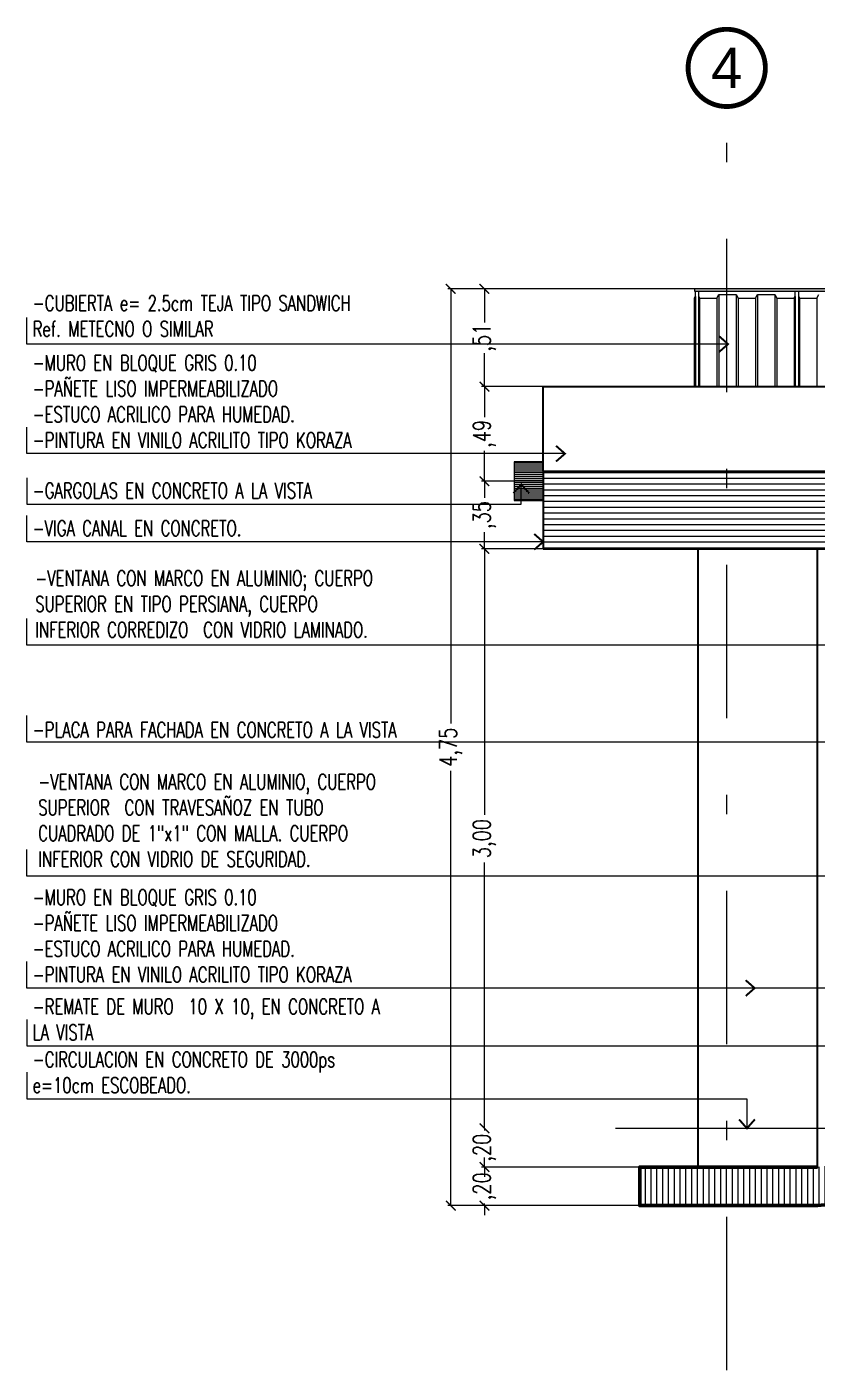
# Model space of a CAD drawing. Header units: millimetres. Extents: x 216 to 2687, y 57 to 1099.
# Drawn here: x 254.91 to 259, y 57.38 to 64.34 of the extents above; entities that cross this region are included whole.
import ezdxf
from ezdxf.enums import TextEntityAlignment as Align

# ---------------------------------------------------------------- set-up
doc = ezdxf.new("R2010")
doc.units = ezdxf.units.MM
doc.header["$LTSCALE"] = 0.5
doc.header["$PDMODE"] = 35
doc.linetypes.add('CENTER', pattern=[50.8, 31.75, -6.35, 6.35, -6.35])
doc.linetypes.add('DASHDOT2', pattern=[12.7, 6.35, -3.175, 0, -3.175])
for name, color, linetype, lineweight in [('A-COTAS', 7, 'Continuous', 9), ('A-CUBT', 133, 'Continuous', 15), ('A-EJES', 7, 'DASHDOT2', 9), ('A-PLAN', 7, 'Continuous', 60), ('A-PLAN-1', 2, 'Continuous', 35), ('A-PLAN-3', 146, 'Continuous', 5), ('A-PLAN-ACHU1', 105, 'Continuous', 9), ('A-PLAN-ACHU3', 250, 'Continuous', 0), ('A-TEXT-EJES', 85, 'CENTER', 9), ('A-TEXT-FLEC', 4, 'Continuous', 9), ('A-TEXT-NOTA', 105, 'Continuous', 9)]:
    doc.layers.add(name, color=color, linetype=linetype, lineweight=lineweight)
doc.styles.add('Cotas', font='romans.shx', dxfattribs={"width": 0.75})
doc.styles.add('Detalles', font='romans.shx', dxfattribs={"width": 0.7})
doc.styles.add('swis Lt BT', font='swissl.ttf')
doc.dimstyles.new("1-25'", dxfattribs={"dimtxt": 0.075, "dimasz": 0.05, "dimexe": 0.015, "dimexo": 0, "dimgap": 0.02, "dimtad": 0, "dimzin": 4, "dimtxsty": 'Cotas', "dimblk": 'ARCHTICK', "dimcen": 0.09, "dimclrd": 142, "dimclre": 2, "dimclrt": 2, "dimadec": 0, "dimazin": 0, "dimtfac": 1, "dimtmove": 0, "dimatfit": 3, "dimfxl": 0.1, "dimlwd": 13, "dimlwe": 9, "dimarcsym": 2})
pattern_1 = [(90, (-2414.348867, -998.31859), (-0.03, 2e-18), [])]

# ---------------------------------------------------------------- blocks, each defined once
blk = doc.blocks.new('INDICADOR EJES')
at = {"layer": 'A-TEXT-EJES', "const_width": 0.0005}
blk.add_lwpolyline([(0.004, 0.004, 1), (-0.004, 0.004, 1)], format="xyb", close=True, dxfattribs=at)
at = {"layer": 'A-TEXT-EJES', "style": 'swis Lt BT'}
blk.add_attdef('1', text='', height=0.005, dxfattribs=at).set_placement((0, 0.004), align=Align.MIDDLE_CENTER)
blk = doc.blocks.new('*U35')
at = {"layer": 'A-TEXT-FLEC'}
blk.add_lwpolyline([(2.6715, 0), (0, 0), (0, 0.137)], dxfattribs=at)
at = {"layer": 'A-TEXT-FLEC', "const_width": 0.01}
blk.add_lwpolyline([(2.625, -0.0408), (2.6715, 0), (2.625, 0.0408)], dxfattribs=at)
blk = doc.blocks.new('*U404')
at = {"layer": 'A-TEXT-FLEC'}
blk.add_lwpolyline([(4.291, 0), (0, 0), (0, 0.137)], dxfattribs=at)
at = {"layer": 'A-TEXT-FLEC', "const_width": 0.01}
blk.add_lwpolyline([(4.2446, -0.0408), (4.291, 0), (4.2446, 0.0408)], dxfattribs=at)
blk = doc.blocks.new('*U409')
at = {"layer": 'A-TEXT-FLEC'}
blk.add_lwpolyline([(2.7843, 0), (0, 0), (0, 0.137)], dxfattribs=at)
at = {"layer": 'A-TEXT-FLEC', "const_width": 0.01}
blk.add_lwpolyline([(2.7379, -0.0408), (2.7843, 0), (2.7379, 0.0408)], dxfattribs=at)
blk = doc.blocks.new('*U410')
at = {"layer": 'A-TEXT-FLEC'}
for points in [[(0, 0.137), (0, 0)], [(0, 0), (0, 0), (3.726, 0)], [(3.726, 0), (3.726, -0.1532)]]:
    blk.add_lwpolyline(points, dxfattribs=at)
at = {"layer": 'A-TEXT-FLEC', "const_width": 0.01}
blk.add_lwpolyline([(3.7669, -0.1068), (3.726, -0.1532), (3.6852, -0.1068)], dxfattribs=at)
blk = doc.blocks.new('*U408')
at = {"layer": 'A-TEXT-FLEC'}
for points in [[(0, 0.137), (0, 0)], [(2.5582, 0), (2.5582, 0.1033)], [(0, 0), (0, 0), (2.5582, 0)]]:
    blk.add_lwpolyline(points, dxfattribs=at)
at = {"layer": 'A-TEXT-FLEC', "const_width": 0.01}
blk.add_lwpolyline([(2.599, 0.0569), (2.5582, 0.1033), (2.5174, 0.0569)], dxfattribs=at)
blk = doc.blocks.new('*U406')
at = {"layer": 'A-TEXT-FLEC'}
blk.add_lwpolyline([(5.8649, 0), (0, 0), (0, 0.137)], dxfattribs=at)
at = {"layer": 'A-TEXT-FLEC', "const_width": 0.01}
blk.add_lwpolyline([(5.8185, -0.0408), (5.8649, 0), (5.8185, 0.0408)], dxfattribs=at)
blk = doc.blocks.new('*U402')
at = {"layer": 'A-TEXT-FLEC'}
blk.add_lwpolyline([(4.3095, 0), (0, 0), (0, 0.137)], dxfattribs=at)
at = {"layer": 'A-TEXT-FLEC', "const_width": 0.01}
blk.add_lwpolyline([(4.2631, -0.0408), (4.3095, 0), (4.2631, 0.0408)], dxfattribs=at)
blk = doc.blocks.new('*U405')
at = {"layer": 'A-TEXT-FLEC'}
blk.add_lwpolyline([(3.766, 0), (0, 0), (0, 0.137)], dxfattribs=at)
at = {"layer": 'A-TEXT-FLEC', "const_width": 0.01}
blk.add_lwpolyline([(3.7196, -0.0408), (3.766, 0), (3.7196, 0.0408)], dxfattribs=at)
blk = doc.blocks.new('*U401')
at = {"layer": 'A-TEXT-FLEC'}
blk.add_lwpolyline([(3.6284, 0), (0, 0), (0, 0.137)], dxfattribs=at)
at = {"layer": 'A-TEXT-FLEC', "const_width": 0.01}
blk.add_lwpolyline([(3.582, -0.0408), (3.6284, 0), (3.582, 0.0408)], dxfattribs=at)
blk = doc.blocks.new('*U739')
at = {"layer": 'A-TEXT-FLEC'}
for points in [[(0, 0.137), (0, 0)], [(0, 0), (0, 0), (4.3285, 0)], [(4.3285, 0), (4.3285, -0.0826)]]:
    blk.add_lwpolyline(points, dxfattribs=at)
at = {"layer": 'A-TEXT-FLEC', "const_width": 0.01}
blk.add_lwpolyline([(4.3694, -0.0361), (4.3285, -0.0826), (4.2877, -0.0361)], dxfattribs=at)
blk = doc.blocks.new('_ArchTick')
at = {"color": 0, "linetype": 'ByBlock', "const_width": 0.15}
blk.add_lwpolyline([(-0.5, -0.5), (0.5, 0.5)], dxfattribs=at)
blk = doc.blocks.new('*D411')
at = {"layer": 'A-COTAS', "color": 2, "linetype": 'DASHDOT2', "lineweight": 9, "transparency": 16777216}
for p, q in [((261.132, 58.6354), (257.2632, 58.6354)), ((258.082, 58.4354), (257.2632, 58.4354))]:
    blk.add_line(p, q, dxfattribs=at)
at = {"layer": 'A-COTAS', "color": 142, "linetype": 'Continuous', "lineweight": 13, "transparency": 16777216}
for p, q in [((257.2782, 58.6354), (257.2782, 58.6854)), ((257.2782, 58.6354), (257.2782, 58.6245)), ((257.2782, 58.4354), (257.2782, 58.4463)), ((257.2782, 58.4354), (257.2782, 58.3854))]:
    blk.add_line(p, q, dxfattribs=at)
at = {"layer": 'DEFPOINTS', "color": 0, "transparency": 16777216}
for p in [(257.2782, 58.6354), (261.132, 58.6354), (258.082, 58.4354)]:
    blk.add_point(p, dxfattribs=at)
at = {"layer": 'A-COTAS', "color": 142, "lineweight": 13, "transparency": 16777216, "xscale": 0.05, "yscale": 0.05, "zscale": 0.05}
for p, rotation in [((257.2782, 58.6354), 270), ((257.2782, 58.4354), 90)]:
    blk.add_blockref('_ArchTick', p, dxfattribs=dict(at, rotation=rotation))
at = {"layer": 'A-COTAS', "color": 2, "transparency": 16777216, "insert": (257.2782, 58.5354), "char_height": 0.09, "attachment_point": 5, "rotation": 90, "style": 'Cotas'}
blk.add_mtext(',20', dxfattribs=at)
blk = doc.blocks.new('*D412')
at = {"layer": 'A-COTAS', "color": 2, "linetype": 'DASHDOT2', "lineweight": 9, "transparency": 16777216}
for p, q in [((257.582, 61.6354), (257.2632, 61.6354)), ((261.132, 58.6354), (257.2632, 58.6354))]:
    blk.add_line(p, q, dxfattribs=at)
at = {"layer": 'A-COTAS', "color": 142, "linetype": 'Continuous', "lineweight": 13, "transparency": 16777216}
for p, q in [((257.2782, 61.6354), (257.2782, 60.2583)), ((257.2782, 58.6354), (257.2782, 60.0126))]:
    blk.add_line(p, q, dxfattribs=at)
at = {"layer": 'DEFPOINTS', "color": 0, "transparency": 16777216}
for p in [(257.2782, 61.6354), (257.582, 61.6354), (261.132, 58.6354)]:
    blk.add_point(p, dxfattribs=at)
at = {"layer": 'A-COTAS', "color": 142, "lineweight": 13, "transparency": 16777216, "xscale": 0.05, "yscale": 0.05, "zscale": 0.05}
for p, rotation in [((257.2782, 61.6354), 90), ((257.2782, 58.6354), 270)]:
    blk.add_blockref('_ArchTick', p, dxfattribs=dict(at, rotation=rotation))
at = {"layer": 'A-COTAS', "color": 2, "transparency": 16777216, "insert": (257.2782, 60.1354), "char_height": 0.09, "attachment_point": 5, "rotation": 90, "style": 'Cotas'}
blk.add_mtext('3,00', dxfattribs=at)
blk = doc.blocks.new('*D413')
at = {"layer": 'A-COTAS', "color": 2, "linetype": 'DASHDOT2', "lineweight": 9, "transparency": 16777216}
for p, q in [((257.432, 61.9854), (257.2632, 61.9854)), ((257.582, 61.6354), (257.2632, 61.6354))]:
    blk.add_line(p, q, dxfattribs=at)
at = {"layer": 'A-COTAS', "color": 142, "linetype": 'Continuous', "lineweight": 13, "transparency": 16777216}
for p, q in [((257.2782, 61.9854), (257.2782, 61.8995)), ((257.2782, 61.6354), (257.2782, 61.7213))]:
    blk.add_line(p, q, dxfattribs=at)
at = {"layer": 'DEFPOINTS', "color": 0, "transparency": 16777216}
for p in [(257.2782, 61.9854), (257.432, 61.9854), (257.582, 61.6354)]:
    blk.add_point(p, dxfattribs=at)
at = {"layer": 'A-COTAS', "color": 142, "lineweight": 13, "transparency": 16777216, "xscale": 0.05, "yscale": 0.05, "zscale": 0.05}
for p, rotation in [((257.2782, 61.9854), 90), ((257.2782, 61.6354), 270)]:
    blk.add_blockref('_ArchTick', p, dxfattribs=dict(at, rotation=rotation))
at = {"layer": 'A-COTAS', "color": 2, "transparency": 16777216, "insert": (257.2782, 61.8104), "char_height": 0.09, "attachment_point": 5, "rotation": 90, "style": 'Cotas'}
blk.add_mtext(',35', dxfattribs=at)
blk = doc.blocks.new('*D414')
at = {"layer": 'A-COTAS', "color": 2, "linetype": 'DASHDOT2', "lineweight": 9, "transparency": 16777216}
for p, q in [((257.582, 62.4754), (257.2632, 62.4754)), ((257.432, 61.9854), (257.2632, 61.9854))]:
    blk.add_line(p, q, dxfattribs=at)
at = {"layer": 'A-COTAS', "color": 142, "linetype": 'Continuous', "lineweight": 13, "transparency": 16777216}
for p, q in [((257.2782, 62.4754), (257.2782, 62.3179)), ((257.2782, 61.9854), (257.2782, 62.1429))]:
    blk.add_line(p, q, dxfattribs=at)
at = {"layer": 'DEFPOINTS', "color": 0, "transparency": 16777216}
for p in [(257.2782, 62.4754), (257.582, 62.4754), (257.432, 61.9854)]:
    blk.add_point(p, dxfattribs=at)
at = {"layer": 'A-COTAS', "color": 142, "lineweight": 13, "transparency": 16777216, "xscale": 0.05, "yscale": 0.05, "zscale": 0.05}
for p, rotation in [((257.2782, 62.4754), 90), ((257.2782, 61.9854), 270)]:
    blk.add_blockref('_ArchTick', p, dxfattribs=dict(at, rotation=rotation))
at = {"layer": 'A-COTAS', "color": 2, "transparency": 16777216, "insert": (257.2782, 62.2304), "char_height": 0.09, "attachment_point": 5, "rotation": 90, "style": 'Cotas'}
blk.add_mtext(',49', dxfattribs=at)
blk = doc.blocks.new('*D415')
at = {"layer": 'A-COTAS', "color": 2, "linetype": 'DASHDOT2', "lineweight": 9, "transparency": 16777216}
for p, q in [((258.3655, 62.9816), (257.2632, 62.9816)), ((257.582, 62.4754), (257.2632, 62.4754))]:
    blk.add_line(p, q, dxfattribs=at)
at = {"layer": 'A-COTAS', "color": 142, "linetype": 'Continuous', "lineweight": 13, "transparency": 16777216}
for p, q in [((257.2782, 62.9816), (257.2782, 62.808)), ((257.2782, 62.4754), (257.2782, 62.6491))]:
    blk.add_line(p, q, dxfattribs=at)
at = {"layer": 'DEFPOINTS', "color": 0, "transparency": 16777216}
for p in [(257.2782, 62.9816), (258.3655, 62.9816), (257.582, 62.4754)]:
    blk.add_point(p, dxfattribs=at)
at = {"layer": 'A-COTAS', "color": 142, "lineweight": 13, "transparency": 16777216, "xscale": 0.05, "yscale": 0.05, "zscale": 0.05}
for p, rotation in [((257.2782, 62.9816), 90), ((257.2782, 62.4754), 270)]:
    blk.add_blockref('_ArchTick', p, dxfattribs=dict(at, rotation=rotation))
at = {"layer": 'A-COTAS', "color": 2, "transparency": 16777216, "insert": (257.2782, 62.7285), "char_height": 0.09, "attachment_point": 5, "rotation": 90, "style": 'Cotas'}
blk.add_mtext(',51', dxfattribs=at)
blk = doc.blocks.new('*D416')
at = {"layer": 'A-COTAS', "color": 2, "linetype": 'DASHDOT2', "lineweight": 9, "transparency": 16777216}
for p, q in [((258.3655, 62.9816), (257.0887, 62.9816)), ((258.082, 58.2354), (257.0887, 58.2354))]:
    blk.add_line(p, q, dxfattribs=at)
at = {"layer": 'A-COTAS', "color": 142, "linetype": 'Continuous', "lineweight": 13, "transparency": 16777216}
for p, q in [((257.1037, 62.9816), (257.1037, 60.7314)), ((257.1037, 58.2354), (257.1037, 60.4857))]:
    blk.add_line(p, q, dxfattribs=at)
at = {"layer": 'DEFPOINTS', "color": 0, "transparency": 16777216}
for p in [(257.1037, 62.9816), (258.3655, 62.9816), (258.082, 58.2354)]:
    blk.add_point(p, dxfattribs=at)
at = {"layer": 'A-COTAS', "color": 142, "lineweight": 13, "transparency": 16777216, "xscale": 0.05, "yscale": 0.05, "zscale": 0.05}
for p, rotation in [((257.1037, 62.9816), 90), ((257.1037, 58.2354), 270)]:
    blk.add_blockref('_ArchTick', p, dxfattribs=dict(at, rotation=rotation))
at = {"layer": 'A-COTAS', "color": 2, "transparency": 16777216, "insert": (257.1037, 60.6085), "char_height": 0.09, "attachment_point": 5, "rotation": 90, "style": 'Cotas'}
blk.add_mtext('4,75', dxfattribs=at)
blk = doc.blocks.new('*U740')
at = {"layer": 'A-TEXT-FLEC'}
blk.add_lwpolyline([(4.5098, 0), (0, 0), (0, 0.137)], dxfattribs=at)
at = {"layer": 'A-TEXT-FLEC', "const_width": 0.01}
blk.add_lwpolyline([(4.4634, -0.0408), (4.5098, 0), (4.4634, 0.0408)], dxfattribs=at)
blk = doc.blocks.new('*D773')
at = {"layer": 'A-PLAN-ACHU1', "color": 142, "linetype": 'Continuous', "lineweight": 13, "transparency": 16777216}
for p, q in [((257.2782, 58.4354), (257.2782, 58.4854)), ((257.2782, 58.4354), (257.2782, 58.4245)), ((257.2782, 58.2354), (257.2782, 58.2463)), ((257.2782, 58.2354), (257.2782, 58.1854))]:
    blk.add_line(p, q, dxfattribs=at)
at = {"layer": 'A-PLAN-ACHU1', "color": 2, "linetype": 'DASHDOT2', "lineweight": 9, "transparency": 16777216}
for p, q in [((258.082, 58.4354), (257.2632, 58.4354)), ((258.082, 58.2354), (257.2632, 58.2354))]:
    blk.add_line(p, q, dxfattribs=at)
at = {"layer": 'DEFPOINTS', "color": 0, "transparency": 16777216}
for p in [(258.082, 58.4354), (257.2782, 58.2354), (258.082, 58.2354)]:
    blk.add_point(p, dxfattribs=at)
at = {"layer": 'A-PLAN-ACHU1', "color": 142, "lineweight": 13, "transparency": 16777216, "xscale": 0.05, "yscale": 0.05, "zscale": 0.05}
for p, rotation in [((257.2782, 58.4354), 270), ((257.2782, 58.2354), 90)]:
    blk.add_blockref('_ArchTick', p, dxfattribs=dict(at, rotation=rotation))
at = {"layer": 'A-PLAN-ACHU1', "color": 2, "transparency": 16777216, "insert": (257.2782, 58.3354), "char_height": 0.09, "attachment_point": 5, "rotation": 90, "style": 'Cotas'}
blk.add_mtext(',20', dxfattribs=at)

msp = doc.modelspace()

# ---------------------------------------------------------------- hatches: boundary and pattern name
at = {"layer": 'A-PLAN-ACHU3'}
h = msp.add_hatch(color=256, dxfattribs=at)
h.dxf.hatch_style = 1
h.set_gradient(color1=(91, 91, 91), color2=(214, 214, 214), tint=1, name='HEMISPHERICAL')
h.paths.add_polyline_path([(268.1735, 62.9693), (268.1735, 62.9816), (258.3655, 62.9816), (258.3655, 62.9693)])
h = msp.add_hatch(dxfattribs=at)
h.set_pattern_fill('_USER', color=251, scale=0.01, pattern_type=0)
h.set_pattern_definition([(0, (-2351.989482, -1138.509893), (0, 0.01), [])])
h.paths.add_polyline_path([(257.432, 61.8854), (257.582, 61.8854), (257.582, 62.0854), (257.432, 62.0854)])
h = msp.add_hatch(dxfattribs=at)
h.set_pattern_fill('_USER', color=256, scale=0.03, pattern_type=0)
h.set_pattern_definition([(0, (-2414.348867, -998.31859), (0, 0.03), [])])
h.paths.add_polyline_path([(257.582, 61.6354), (277.782, 61.6354), (277.782, 62.0354), (257.582, 62.0354)])
h = msp.add_hatch(dxfattribs=at)
h.set_pattern_fill('_USER', color=256, scale=0.03, angle=90, pattern_type=0)
h.set_pattern_definition(pattern_1)
h.paths.add_polyline_path([(261.1393, 58.4354), (261.132, 58.4354), (261.132, 58.6354), (260.297, 58.5574), (259.002, 58.4354), (258.532, 58.4354), (258.532, 58.2354), (259.002, 58.2354)])
h = msp.add_hatch(dxfattribs=at)
h.set_pattern_fill('_USER', color=256, scale=0.03, angle=90, pattern_type=0)
h.set_pattern_definition(pattern_1)
h.paths.add_polyline_path([(258.082, 58.4354), (258.082, 58.2354), (258.532, 58.2354), (258.532, 58.4354)])

# ---------------------------------------------------------------- linework, layer by layer
at = {"layer": 'A-CUBT'}
msp.add_lwpolyline([(268.1735, 62.9816), (258.3655, 62.9816), (258.3655, 62.9693), (268.1735, 62.9693)], close=True, dxfattribs=at)
at = {"layer": 'A-CUBT', "transparency": 33554559}
msp.add_lwpolyline([(276.682, 62.4754), (258.3655, 62.4754), (258.3655, 62.9333), (258.3707, 62.9423), (258.3707, 62.9693), (258.3867, 62.9693), (258.3867, 62.9423), (258.3919, 62.9333), (258.4815, 62.9333), (258.4919, 62.9513), (258.5815, 62.9513), (258.5919, 62.9333), (258.6815, 62.9333), (258.6919, 62.9513), (258.7815, 62.9513), (258.7919, 62.9333), (258.8815, 62.9333), (258.8867, 62.9423), (258.8867, 62.9693), (258.9027, 62.9693), (258.9027, 62.9423), (258.9079, 62.9333), (258.9975, 62.9333), (259.0079, 62.9513)], dxfattribs=at)
at = {"layer": 'A-CUBT', "color": 254, "true_color": 0xc5e2c5}
for points in [[(258.3655, 62.9333), (258.3655, 62.4754)], [(258.3919, 62.9333), (258.3919, 62.4754)], [(258.4815, 62.9333), (258.4815, 62.4754)], [(258.5919, 62.9333), (258.5919, 62.4754)], [(258.6815, 62.9333), (258.6815, 62.4754)], [(258.7919, 62.9333), (258.7919, 62.4754)], [(258.8815, 62.9333), (258.8815, 62.4754)], [(258.9079, 62.9333), (258.9079, 62.4754)], [(258.9975, 62.9333), (258.9975, 62.4754)]]:
    msp.add_lwpolyline(points, dxfattribs=at)
at = {"layer": 'A-CUBT', "color": 93, "true_color": 0x69b569}
for points in [[(258.3707, 62.9423), (258.3707, 62.4754)], [(258.3867, 62.9423), (258.3867, 62.4754)], [(258.4919, 62.9513), (258.4919, 62.4754)], [(258.5815, 62.9513), (258.5815, 62.4754)], [(258.6919, 62.9513), (258.6919, 62.4754)], [(258.7815, 62.9513), (258.7815, 62.4754)], [(258.8867, 62.9423), (258.8867, 62.4754)], [(258.9027, 62.9423), (258.9027, 62.4754)]]:
    msp.add_lwpolyline(points, dxfattribs=at)
at = {"layer": 'A-EJES', "ltscale": 0.25}
msp.add_line((258.532, 57.384), (258.532, 63.925), dxfattribs=at)
at = {"layer": 'A-PLAN'}
msp.add_lwpolyline([(259.002, 58.4354), (258.082, 58.4354), (258.082, 58.2354), (259.002, 58.2354), (261.1393, 58.4354)], dxfattribs=at)
at = {"layer": 'A-PLAN-1'}
for points in [[(257.582, 62.4754), (277.782, 62.4754), (277.782, 62.0354), (257.582, 62.0354)], [(257.582, 61.6354), (277.782, 61.6354), (277.782, 62.0354), (257.582, 62.0354)], [(258.382, 58.4354), (259.002, 58.4354), (259.002, 61.6354), (258.382, 61.6354)]]:
    msp.add_lwpolyline(points, close=True, dxfattribs=at)
at = {"layer": 'A-PLAN-3'}
msp.add_lwpolyline([(257.432, 61.8854), (257.582, 61.8854), (257.582, 62.0854), (257.432, 62.0854)], close=True, dxfattribs=at)

# ---------------------------------------------------------------- block references
at = {"layer": 'A-TEXT-EJES'}
ref = msp.add_blockref('INDICADOR EJES', (258.532, 63.925), dxfattribs=dict(at, xscale=49.99999999999986, yscale=49.99999999999986, zscale=49.99999999999986, rotation=5.971324136223714e-05))
ref.add_attrib('1', '4', dxfattribs={"layer": '0', "color": 0, "height": 0.208, "rotation": 0.00006, "style": 'swis Lt BT'}).set_placement((258.532, 64.125), align=Align.MIDDLE_CENTER)
at = {"layer": 'A-TEXT-FLEC'}
for name, p in [('*U401', (254.9106, 62.6954)), ('*U409', (254.9106, 62.1282)), ('*U408', (254.9106, 61.8667)), ('*U35', (254.9106, 61.6718)), ('*U402', (254.9106, 61.1373)), ('*U404', (254.9106, 60.6354)), ('*U740', (254.9106, 59.9419)), ('*U406', (254.9106, 59.3616)), ('*U405', (254.9106, 59.3616)), ('*U739', (254.9106, 59.0625)), ('*U410', (254.9106, 58.7887))]:
    msp.add_blockref(name, p, dxfattribs=at)

# ---------------------------------------------------------------- texts
at = {"layer": 'A-TEXT-NOTA', "char_height": 0.08, "attachment_point": 7, "style": 'Detalles'}
for s, insert, width in [('-CUBIERTA e= 2.5cm TEJA TIPO SANDWICH Ref. METECNO O SIMILAR', (254.9406, 62.7339), 1.98113), ('-MURO EN BLOQUE GRIS 0.10\\P-PAÑETE LISO IMPERMEABILIZADO\\P-ESTUCO ACRILICO PARA HUMEDAD.\\P-PINTURA EN VINILO ACRILITO TIPO KORAZA', (254.9406, 62.1582), 2.420516), ('-GARGOLAS EN CONCRETO A LA VISTA', (254.9406, 61.8967), 1.98113), ('-VIGA CANAL EN CONCRETO.', (254.9406, 61.7018), 1.98113), ('-VENTANA CON MARCO EN ALUMINIO; CUERPO SUPERIOR EN TIPO PERSIANA, CUERPO INFERIOR CORREDIZO  CON VIDRIO LAMINADO.', (254.9543, 61.1766), 1.98113), ('-PLACA PARA FACHADA EN CONCRETO A LA VISTA ', (254.9406, 60.6585), 1.98113), ('-VENTANA CON MARCO EN ALUMINIO, CUERPO SUPERIOR  CON TRAVESAÑOZ EN TUBO CUADRADO DE 1"x1" CON MALLA. CUERPO INFERIOR CON VIDRIO DE SEGURIDAD.', (254.9697, 59.9896), 1.98113), ('-MURO EN BLOQUE GRIS 0.10\\P-PAÑETE LISO IMPERMEABILIZADO\\P-ESTUCO ACRILICO PARA HUMEDAD.\\P-PINTURA EN VINILO ACRILITO TIPO KORAZA', (254.9406, 59.3916), 2.420516), ('-REMATE DE MURO  10 X 10, EN CONCRETO A LA VISTA ', (254.9406, 59.0925), 1.98113), ('-CIRCULACION EN CONCRETO DE 3000ps e=10cm ESCOBEADO.', (254.9406, 58.8187), 1.812526)]:
    msp.add_mtext(s, dxfattribs=dict(at, insert=insert, width=width))

# ---------------------------------------------------------------- dimensions: what is measured, and where the dimension line sits
at = {"layer": 'A-COTAS'}
for base, p1, p2, picture, middle in [((257.1037, 62.9816), (258.082, 58.2354), (258.3655, 62.9816), '*D416', (257.1037, 60.6085)), ((257.2782, 62.9816), (257.582, 62.4754), (258.3655, 62.9816), '*D415', (257.2782, 62.7285)), ((257.2782, 62.4754), (257.432, 61.9854), (257.582, 62.4754), '*D414', (257.2782, 62.2304)), ((257.2782, 61.9854), (257.582, 61.6354), (257.432, 61.9854), '*D413', (257.2782, 61.8104)), ((257.2782, 61.6354), (261.132, 58.6354), (257.582, 61.6354), '*D412', (257.2782, 60.1354)), ((257.2782, 58.6354), (258.082, 58.4354), (261.132, 58.6354), '*D411', (257.2782, 58.5354))]:
    dim = msp.add_linear_dim(base=base, p1=p1, p2=p2, angle=90, dimstyle="1-25'", override={"dimtxt": 0.09}, dxfattribs=at)
    dim.commit()
    dim.dimension.update_dxf_attribs({"geometry": picture, "text_midpoint": middle})
at = {"layer": 'A-PLAN-ACHU1'}
dim = msp.add_linear_dim(base=(257.2782, 58.2354), p1=(258.082, 58.4354), p2=(258.082, 58.2354), angle=90, dimstyle="1-25'", override={"dimtxt": 0.09, "dimtmove": 1}, dxfattribs=at)
dim.commit()
dim.dimension.update_dxf_attribs({"geometry": '*D773', "text_midpoint": (257.2782, 58.3354)})

doc.saveas('drawing.dxf')
